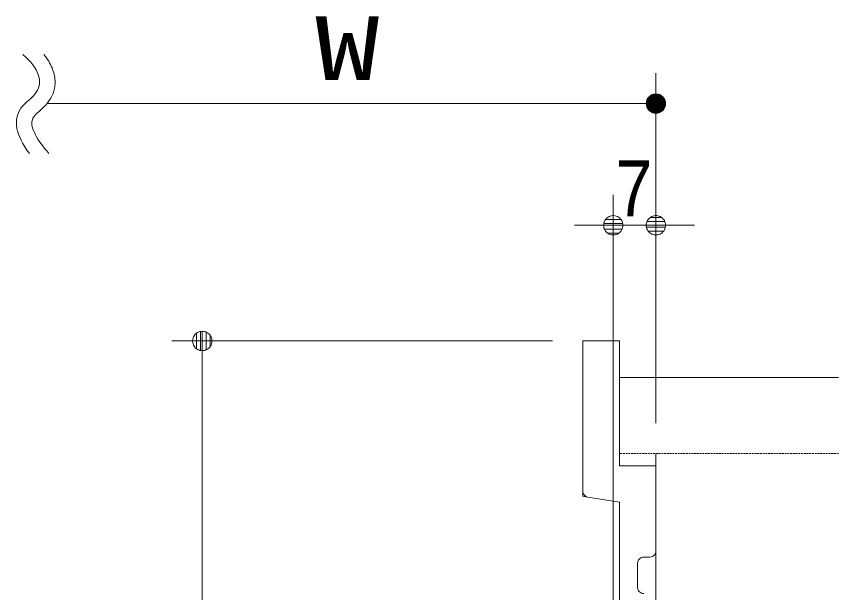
# Model space of a CAD drawing. Units: millimetres, scale not verified. Extents: x -6062 to 6062, y -3045 to 3045.
# Drawn here: x -855 to -314, y 1856 to 2234 of the extents above; entities that cross this region are included whole.
import ezdxf
from ezdxf.enums import TextEntityAlignment as Align

# ---------------------------------------------------------------- set-up
doc = ezdxf.new("R2010")
doc.units = ezdxf.units.MM
doc.header["$LTSCALE"] = 20
doc.linetypes.add('DASHED1', pattern=[1.8, 1.2, -0.6])
doc.linetypes.add('DOUBLE_CHAIN1', pattern=[8.8, 5, -1, 0.6, -0.6, 0.6, -1])
for name, color, linetype, lineweight in [('0-0_2寸法-1', 7, 'Continuous', 9), ('0-1_0', 7, 'Continuous', 9), ('0-3_2寸法-3', 7, 'Continuous', 9), ('0-4_3一般', 7, 'Continuous', 9)]:
    doc.layers.add(name, color=color, linetype=linetype, lineweight=lineweight)
doc.styles.add('ＭＳ ゴシック', font='')
doc.styles.add('ＭＳ Ｐゴシック', font='')
doc.styles.get('ＭＳ ゴシック').set_extended_font_data('MS Gothic')
doc.styles.get('ＭＳ Ｐゴシック').set_extended_font_data('MS PGothic')

# ---------------------------------------------------------------- blocks, each defined once
blk = doc.blocks.new('_Dot')
at = {"layer": '0-1_0'}
for p, q in [((-10, 0), (-20, 0)), ((9.78, 2), (-9.78, 2)), ((7.99, 6), (-7.99, 6)), ((9.16, -3.98), (-9.16, -3.98)), ((6, -7.98), (-6, -7.98))]:
    blk.add_line(p, q, dxfattribs=at)
for points in [[(10, 0), (9.92, 1.25), (9.69, 2.49), (9.3, 3.68), (8.76, 4.82), (8.09, 5.88), (7.29, 6.85), (6.37, 7.71), (5.36, 8.44), (4.26, 9.05), (3.09, 9.51), (1.87, 9.82), (0.63, 9.98), (-0.63, 9.98), (-1.87, 9.82), (-3.09, 9.51), (-4.26, 9.05), (-5.36, 8.44), (-6.37, 7.71), (-7.29, 6.85), (-8.09, 5.88), (-8.76, 4.82), (-9.3, 3.68), (-9.69, 2.49), (-9.92, 1.25), (-10, 0), (0, 0)], [(-10, 0), (-9.92, -1.25), (-9.69, -2.49), (-9.3, -3.68), (-8.76, -4.82), (-8.09, -5.88), (-7.29, -6.85), (-6.37, -7.71), (-5.36, -8.44), (-4.26, -9.05), (-3.09, -9.51), (-1.87, -9.82), (-0.63, -9.98), (0.63, -9.98), (1.87, -9.82), (3.09, -9.51), (4.26, -9.05), (5.36, -8.44), (6.37, -7.71), (7.29, -6.85), (8.09, -5.88), (8.76, -4.82), (9.3, -3.68), (9.69, -2.49), (9.92, -1.25), (10, 0), (0, 0)]]:
    blk.add_lwpolyline(points, close=True, dxfattribs=at)
blk = doc.blocks.new('グループ-2')
at = {"layer": '0-3_2寸法-3'}
blk.add_line((18796, 42925.6), (18827.9, 42880.9), dxfattribs=at)
for points in [[(18743.4, 44180.9), (18780.9, 44146.4), (18814.8, 44112.5), (18845.2, 44079), (18872.1, 44046), (18895.4, 44013.4), (18915.2, 43981.4), (18931.4, 43949.8), (18944.1, 43918.7), (18953.3, 43888), (18959, 43857.8), (18961.1, 43828.2), (18959.7, 43798.9), (18954.7, 43770.2), (18946.2, 43741.9), (18934.2, 43714.1), (18918.7, 43686.8), (18899.6, 43660), (18877, 43633.6), (18850.8, 43607.7), (18821.2, 43582.3), (18790, 43556.9), (18762.1, 43530.5), (18737.5, 43503), (18716.1, 43474.6), (18698.2, 43445.2), (18683.5, 43414.7), (18672.2, 43383.2), (18664.2, 43350.7), (18659.6, 43317.1), (18658.2, 43282.6), (18660.2, 43247), (18665.5, 43210.4), (18674.2, 43172.8), (18686.2, 43134.2), (18701.5, 43094.5), (18720.1, 43053.8), (18742.1, 43012.1), (18767.3, 42969.4), (18796, 42925.6)], [(19019.7, 44180.9), (19037, 44158.6), (19053.2, 44136.4), (19068.1, 44114.3), (19081.9, 44092.3), (19094.5, 44070.3), (19105.9, 44048.4), (19116.3, 44026.5), (19125.6, 44004.9), (19134, 43983.4), (19141.4, 43962.1), (19147.8, 43940.9), (19153.3, 43919.9), (19157.8, 43899.1), (19161.3, 43878.4), (19163.8, 43858), (19165.4, 43837.6), (19166, 43817.5), (19165.7, 43797.5), (19164.3, 43777.7), (19162, 43758), (19158.8, 43738.6), (19154.5, 43719.2), (19149.3, 43700.1), (19143.1, 43681.1), (19136, 43662.3), (19127.8, 43643.7), (19118.7, 43625.2), (19108.7, 43606.9), (19097.6, 43588.7), (19085.6, 43570.7), (19072.6, 43552.9), (19058.7, 43535.3), (19043.8, 43517.8), (19027.9, 43500.5), (19011, 43483.4), (18993.2, 43466.4), (18974.4, 43449.6), (18954.6, 43433), (18933.9, 43416.5)], [(18933.9, 43416.5), (18914.7, 43399.5), (18898.5, 43381.6), (18885.1, 43362.9), (18874.6, 43343.2), (18867, 43322.7), (18862.3, 43301.3), (18860.6, 43279), (18861.7, 43255.8), (18865.8, 43231.8), (18872.7, 43206.8), (18882, 43181.1), (18893.3, 43154.5), (18906.7, 43127.2), (18922, 43099.1), (18939.4, 43070.3), (18958.8, 43040.7), (18980.2, 43010.3), (19003.6, 42979.1), (19029, 42947.1), (19056.4, 42914.4), (19085.8, 42880.9)]]:
    blk.add_lwpolyline(points, dxfattribs=at)
blk = doc.blocks.new('グループ-3')
at = {"layer": '0-3_2寸法-3'}
for p, q in [((27060, 42336.9), (27060, 43936.9)), ((27134.7, 43639.8), (26985.3, 43639.8)), ((27128.1, 43643.8), (26991.9, 43643.8)), ((27121.6, 43647.8), (26998.4, 43647.8)), ((27113.8, 43651.8), (27006.2, 43651.8)), ((27104.2, 43655.8), (27015.8, 43655.8)), ((27091.1, 43659.8), (27028.9, 43659.8)), ((27063.2, 43663.8), (27056.8, 43663.8)), ((19060, 43536.9), (27060, 43536.9)), ((27187, 43535.8), (26933, 43535.8)), ((27186.9, 43539.8), (26933.1, 43539.8)), ((27186.7, 43531.8), (26933.3, 43531.8)), ((27186.6, 43543.8), (26933.4, 43543.8)), ((27186.3, 43547.8), (26933.7, 43547.8)), ((27186, 43551.8), (26934, 43551.8)), ((27185.6, 43555.8), (26934.4, 43555.8)), ((27184.8, 43559.8), (26935.2, 43559.8)), ((27183.9, 43563.8), (26936.1, 43563.8)), ((27182.9, 43567.8), (26937.1, 43567.8)), ((27182, 43571.8), (26938, 43571.8)), ((27181, 43575.8), (26939, 43575.8)), ((27179.4, 43579.8), (26940.6, 43579.8)), ((27177.8, 43583.8), (26942.2, 43583.8)), ((27176.1, 43587.8), (26943.9, 43587.8)), ((27174.4, 43591.8), (26945.6, 43591.8)), ((27172.6, 43595.8), (26947.4, 43595.8)), ((27170.1, 43599.8), (26949.9, 43599.8)), ((27167.7, 43603.8), (26952.3, 43603.8)), ((27165.2, 43607.8), (26954.8, 43607.8)), ((27162.7, 43611.8), (26957.3, 43611.8)), ((27159.3, 43615.8), (26960.7, 43615.8)), ((27155.9, 43619.8), (26964.1, 43619.8)), ((27152.5, 43623.8), (26967.5, 43623.8)), ((27148.7, 43627.8), (26971.3, 43627.8)), ((27144.1, 43631.8), (26975.9, 43631.8)), ((27139.4, 43635.8), (26980.6, 43635.8)), ((27186.4, 43527.8), (26933.6, 43527.8)), ((27186.1, 43523.8), (26933.9, 43523.8)), ((27185.8, 43519.8), (26934.2, 43519.8)), ((27185.3, 43515.8), (26934.7, 43515.8)), ((27184.3, 43511.8), (26935.7, 43511.8)), ((27183.3, 43507.8), (26936.7, 43507.8)), ((27182.4, 43503.8), (26937.6, 43503.8)), ((27181.4, 43499.8), (26938.6, 43499.8)), ((27180.1, 43495.8), (26939.9, 43495.8)), ((27178.5, 43491.8), (26941.5, 43491.8)), ((27176.8, 43487.8), (26943.2, 43487.8)), ((27175.2, 43483.8), (26944.8, 43483.8)), ((27173.5, 43479.8), (26946.5, 43479.8)), ((27171.2, 43475.8), (26948.8, 43475.8)), ((27168.7, 43471.8), (26951.3, 43471.8)), ((27166.3, 43467.8), (26953.7, 43467.8)), ((27163.8, 43463.8), (26956.2, 43463.8)), ((27160.8, 43459.8), (26959.2, 43459.8)), ((27157.4, 43455.8), (26962.6, 43455.8)), ((27154, 43451.8), (26966, 43451.8)), ((27150.5, 43447.8), (26969.5, 43447.8)), ((27146.1, 43443.8), (26973.9, 43443.8)), ((27141.4, 43439.8), (26978.6, 43439.8)), ((27136.7, 43435.8), (26983.3, 43435.8)), ((27131, 43431.8), (26989, 43431.8)), ((27124.5, 43427.8), (26995.5, 43427.8)), ((27117.9, 43423.8), (27002.1, 43423.8)), ((27108.4, 43419.8), (27011.6, 43419.8)), ((27098.4, 43415.8), (27021.6, 43415.8)), ((27081.7, 43411.8), (27038.3, 43411.8))]:
    blk.add_line(p, q, dxfattribs=at)
blk.add_circle((27060, 43536.9), 127.1, dxfattribs=at)
blk.add_circle((27060, 43536.9), 127.1, dxfattribs=at)
blk.add_blockref('グループ-2', (0, 0), dxfattribs=at)
at = {"layer": '0-3_2寸法-3', "style": 'ＭＳ ゴシック', "width": 1.5}
blk.add_text('W', height=836.9, dxfattribs=at).set_placement((22579.1, 43593.7), align=Align.BOTTOM_LEFT)
blk = doc.blocks.new('グループ-101')
at = {"layer": '0-4_3一般'}
for p, q in [((26100, 38444.7), (26100, 40416.9)), ((29460, 39936.9), (26580, 39936.9)), ((27060, 38936.9), (27060, 27176.9)), ((27060, 38776.9), (26580, 38776.9)), ((27060, 37656.9), (27060, 38776.9)), ((26166.8, 38365.7), (26580, 38296.9)), ((26580, 36912.9), (26580, 38296.9)), ((26820, 37176.9), (26820, 37496.9)), ((26900, 37576.9), (26980, 37576.9))]:
    blk.add_line(p, q, dxfattribs=at)
at = {"layer": '0-4_3一般', "linetype": 'DASHED1'}
blk.add_line((29460, 38936.9), (26580, 38936.9), dxfattribs=at)
at = {"layer": '0-4_3一般', "linetype": 'DOUBLE_CHAIN1'}
for p in [(26100, 38444.7), (26166.8, 38365.7)]:
    blk.add_line(p, (26100, 38376.9), dxfattribs=at)
at = {"layer": '0-4_3一般'}
blk.add_lwpolyline([(26580, 38776.9), (26580, 40416.9), (26100, 40416.9)], dxfattribs=at)
for centre, start, end in [((26180, 38444.7), 180, 220.26884), ((26180, 38444.7), 220.26884, 260.53768), ((26980, 37656.9), 270, 315), ((26980, 37656.9), 315, 0), ((26900, 37496.9), 135, 180), ((26900, 37496.9), 90, 135), ((26900, 37176.9), 180, 225), ((26900, 37176.9), 225, 270)]:
    blk.add_arc(centre, 80, start, end, dxfattribs=at)

msp = doc.modelspace()

# ---------------------------------------------------------------- linework, layer by layer
at = {"layer": '0-0_2寸法-1'}
for p, q in [((-462.5, 1563.64), (-462.5, 2116.84)), ((-434.5, 1966.84), (-434.5, 2116.84)), ((-475.21, 2096.84), (-487.92, 2096.84)), ((-462.5, 2096.84), (-434.5, 2096.84)), ((-421.79, 2096.84), (-409.08, 2096.84)), ((-502.5, 2020.84), (-752.5, 2020.84)), ((-732.5, 2008.13), (-732.5, 1297.56))]:
    msp.add_line(p, q, dxfattribs=at)

# ---------------------------------------------------------------- block references
at = {"layer": '0-0_2寸法-1', "xscale": 0.6356201, "yscale": 0.6356201}
msp.add_blockref('_Dot', (-462.5, 2096.84), dxfattribs=at)
for p, rotation in [((-434.5, 2096.84), 180), ((-732.5, 2020.84), 90)]:
    msp.add_blockref('_Dot', p, dxfattribs=dict(at, rotation=rotation))
at = {"layer": '0-3_2寸法-3', "xscale": 0.05, "yscale": 0.05}
msp.add_blockref('グループ-3', (-1787.5, 0), dxfattribs=at)
at = {"layer": '0-4_3一般', "xscale": 0.05, "yscale": 0.05}
msp.add_blockref('グループ-101', (-1787.5, 0), dxfattribs=at)

# ---------------------------------------------------------------- texts
at = {"layer": '0-0_2寸法-1', "style": 'ＭＳ Ｐゴシック', "width": 0.9}
msp.add_text('7', height=36.66, dxfattribs=at).set_placement((-460.9, 2091.79), align=Align.BOTTOM_LEFT)

doc.saveas('drawing.dxf')
